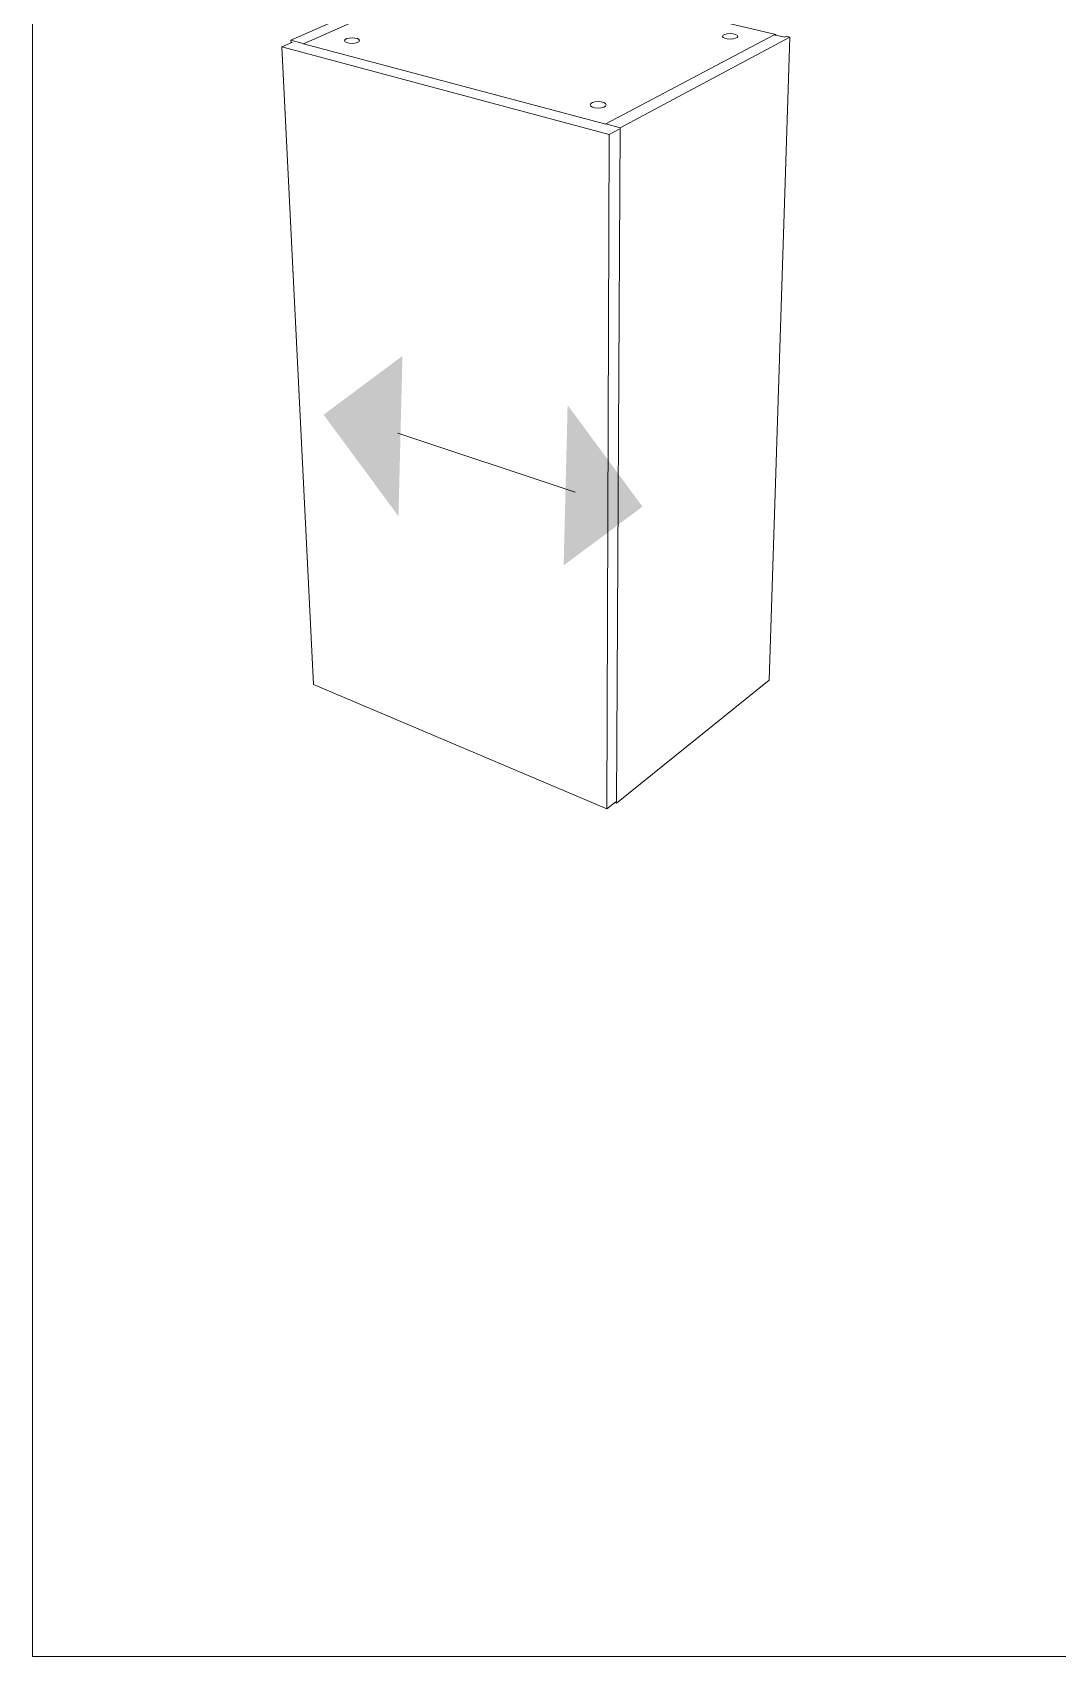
# Model space of a CAD drawing. Header units: metres. Extents: x -8.4 to 7.9, y -3.9 to 2.
# Drawn here: x 7.14 to 7.3393, y -2.8964 to -2.5808 of the extents above; entities that cross this region are included whole.
import ezdxf

# ---------------------------------------------------------------- set-up
doc = ezdxf.new("R2010")
doc.units = ezdxf.units.M
doc.header["$MEASUREMENT"] = 0
doc.layers.add('PDF22_Geometry_Num_Penna__7', color=7, linetype='Continuous', lineweight=18)

msp = doc.modelspace()

# ---------------------------------------------------------------- hatches: boundary and pattern name
at = {"layer": 'PDF22_Geometry_Num_Penna__7', "linetype": 'Continuous', "lineweight": 18}
for points in [[(7.196601291852061, -2.655059057229824), (7.211157255966907, -2.674797623657769), (7.211925711064841, -2.643636482452704)], [(7.244036995834742, -2.653192277833238), (7.243265562475243, -2.684353419038303), (7.258591470818805, -2.672930844261183)]]:
    msp.add_hatch(color=7, dxfattribs=at).paths.add_polyline_path(points)

# ---------------------------------------------------------------- linework, layer by layer
at = {"layer": 'PDF22_Geometry_Num_Penna__7', "color": 7, "linetype": 'Continuous', "lineweight": 18, "flags": 128}
msp.add_lwpolyline([(7.916749800215709, -2.896438314433134), (7.139999828015108, -2.896438314433134), (7.139999828015108, -1.803068570505316), (7.916749800215709, -1.803068570505316)], close=True, dxfattribs=at)
for points in [[(7.19025230613301, -2.582263450253057), (7.22502339793457, -2.566980730359807)], [(7.19269274591951, -2.582958633808521), (7.227288105802594, -2.56763868257661)], [(7.227288850429368, -2.567638533651256), (7.284540224513972, -2.581146063317187), (7.284534267499787, -2.581294988671828)], [(7.284223609210007, -2.581222313098762), (7.251477902231562, -2.59854679960414)], [(7.287269132712413, -2.581655536955413), (7.254240467560152, -2.599282341930711)], [(7.283214342081605, -2.706653948418297), (7.287269579488476, -2.581654941253994)], [(7.284223609210007, -2.581222313098762), (7.286228144483472, -2.581692917219428), (7.286600457870076, -2.581499314258394)], [(7.284540671290036, -2.581146510093251), (7.284342600568364, -2.581250757841499)], [(7.28660001109401, -2.581498420706267), (7.287268685936349, -2.581654792328639)], [(7.194615372247924, -2.707474080346304), (7.18850347569346, -2.583523507678674)], [(7.188504220320234, -2.583522911977255), (7.190560879467825, -2.582621913581678)], [(7.188504220320234, -2.583522911977255), (7.252102793019636, -2.600579332844279), (7.25165750620926, -2.731685768802405)], [(7.190275687413688, -2.582746266252803), (7.190251859356946, -2.582263748103767)], [(7.192625878435277, -2.582894595906025), (7.1902520082823, -2.582263152402348)], [(7.251477604380852, -2.598598625627555), (7.192692299143446, -2.582958484883166)], [(7.251477604380852, -2.598546352828076), (7.254240169709441, -2.599282044080002)], [(7.25210294194499, -2.600579481769634), (7.25406875662625, -2.599532536526508)], [(7.25424076541086, -2.599282341930711), (7.253563155047244, -2.730571956075046)], [(7.245529227865785, -2.670126430984102), (7.211017266181302, -2.658618968830999)], [(7.194615074397214, -2.707473931420949), (7.251657952985324, -2.731686215578469), (7.253409315155899, -2.730275892470019)], [(7.253216903597704, -2.730429732361364), (7.253562410420471, -2.730572700701819), (7.283214937783024, -2.706653799492942)]]:
    msp.add_lwpolyline(points, dxfattribs=at)
at = {"layer": 'PDF22_Geometry_Num_Penna__7', "color": 7, "linetype": 'Continuous', "lineweight": 18}
for points in [[(7.202129252090977, -2.581804611235408), (7.201325055175917, -2.581804611235408), (7.200674251376138, -2.582042891802834), (7.200674251376138, -2.582339253258569)], [(7.203582763552272, -2.582339253258569), (7.203582763552272, -2.582042891802834), (7.20293195975249, -2.581804611235408), (7.202129252090977, -2.581804611235408)], [(7.275636871112119, -2.580988798142686), (7.274819270915142, -2.580988798142686), (7.274159531594084, -2.581222610949472), (7.274159531594084, -2.581513015391022)], [(7.274159531594083, -2.581513015391022), (7.274159531594083, -2.581800441325479), (7.274819270915142, -2.582037232639358), (7.275636871112122, -2.582037232639358)], [(7.277114210630159, -2.581513015391022), (7.277114210630159, -2.581222610949472), (7.276451492802005, -2.580988798142686), (7.275636871112119, -2.580988798142686)], [(7.275636871112119, -2.582037232639358), (7.276451492802005, -2.582037232639358), (7.277114210630156, -2.581800441325478), (7.277114210630156, -2.581513015391021)], [(7.200674251376134, -2.582339253258569), (7.200674251376134, -2.582632636207212), (7.201325055175917, -2.582873895281731), (7.202129252090976, -2.582873895281731)], [(7.202129252090977, -2.58287389528173), (7.20293195975249, -2.58287389528173), (7.203582763552272, -2.582632636207212), (7.203582763552272, -2.58233925325857)], [(7.24996541632983, -2.594203540561392), (7.249101649272913, -2.594203540561392), (7.248400210852556, -2.59448649873521), (7.248400210852556, -2.59483498406507)], [(7.248400210852552, -2.59483498406507), (7.248400210852552, -2.595183469394929), (7.249101649272911, -2.595466427568747), (7.24996541632983, -2.595466427568747)], [(7.251533600314199, -2.59483498406507), (7.251533600314199, -2.59448649873521), (7.25083216189384, -2.594203540561392), (7.24996541632983, -2.594203540561392)], [(7.24996541632983, -2.595466427568747), (7.250832161893839, -2.595466427568747), (7.251533600314195, -2.595183469394929), (7.251533600314195, -2.59483498406507)]]:
    msp.add_open_spline(points, degree=3, dxfattribs=at)

doc.saveas('drawing.dxf')
